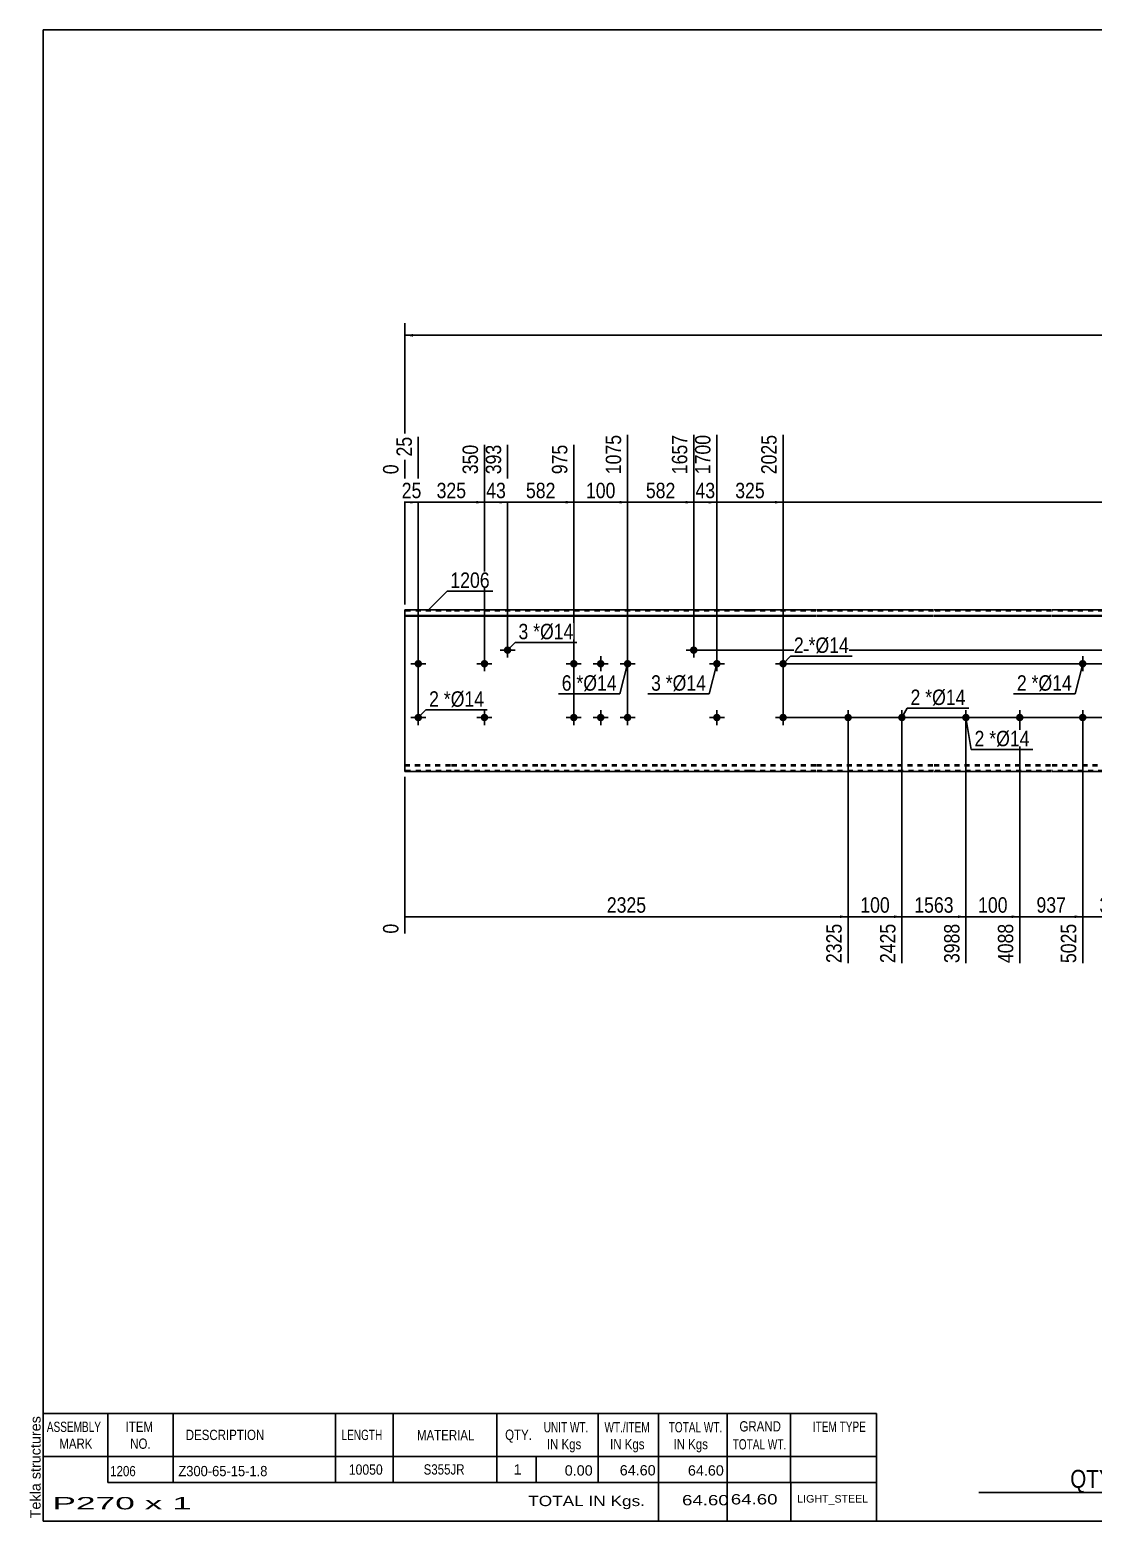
# Model space of a CAD drawing. Header units: millimetres. Extents: x -70 to 333, y -154 to 123.
# Drawn here: x -69.7 to 127.9, y -154.3 to 122.8 of the extents above; entities that cross this region are included whole.
import ezdxf

# ---------------------------------------------------------------- set-up
doc = ezdxf.new("R2010")
doc.units = ezdxf.units.MM
doc.linetypes.add('DXK_LINE_DOT1', pattern=[1.8814, 0.9407, -0.9407])
doc.styles.add('Arial', font='ARIAL.TTF', dxfattribs={"height": 0.2})
doc.styles.add('Arial Narrow', font='ARIALN.TTF', dxfattribs={"height": 0.2})

# ---------------------------------------------------------------- blocks, each defined once
blk = doc.blocks.new('Unknown-628700281-1200')
at = {"color": 5, "linetype": 'Continuous'}
for p, q in [((332.8, 122.75), (-67.2, 122.75)), ((-67.2, 122.75), (-67.2, -154.25)), ((332.8, -154.25), (332.8, 122.75)), ((-67.2, -154.25), (332.8, -154.25))]:
    blk.add_line(p, q, dxfattribs=at)
at = {"color": 174, "linetype": 'Continuous', "style": 'Arial'}
blk.add_text('Tekla structures', height=1.9102, rotation=90, dxfattribs=at).set_placement((-67.7, -153.75))
blk = doc.blocks.new('Part-628700281-1239 - 1220')
at = {"color": 2, "linetype": 'Continuous'}
for p, q in [((0, -15), (0, 15)), ((8.6, 15), (0, 15)), ((0, 13.94), (8.6, 13.94)), ((25.2, 15), (8.7, 15)), ((8.7, 13.94), (25.2, 13.94)), ((47.5, 15), (25.3, 15)), ((25.3, 13.94), (47.5, 13.94)), ((64.1, 15), (47.6, 15)), ((47.6, 13.94), (64.1, 13.94)), ((76.39, 15), (64.2, 15)), ((64.2, 13.94), (76.39, 13.94)), ((98.29, 15), (76.49, 15)), ((76.49, 13.94), (98.29, 13.94)), ((120.19, 15), (98.39, 15)), ((98.39, 13.94), (120.19, 13.94)), ((131.69, 15), (120.29, 15)), ((120.29, 13.94), (131.69, 13.94)), ((153.59, 15), (131.79, 15)), ((131.79, 13.94), (153.59, 13.94)), ((175.49, 15), (153.69, 15)), ((153.69, 13.94), (175.49, 13.94)), ((197.39, 15), (175.59, 15)), ((175.59, 13.94), (197.39, 13.94)), ((209.69, 15), (197.49, 15)), ((197.49, 13.94), (209.69, 13.94)), ((226.29, 15), (209.79, 15)), ((209.79, 13.94), (226.29, 13.94)), ((248.59, 15), (226.39, 15)), ((226.39, 13.94), (248.59, 13.94)), ((265.19, 15), (248.69, 15)), ((248.69, 13.94), (265.19, 13.94)), ((273.89, 15), (265.29, 15)), ((265.29, 13.94), (273.89, 13.94)), ((273.89, 15), (273.89, -15)), ((0, 13.81), (8.6, 13.81)), ((8.7, 13.81), (25.2, 13.81)), ((25.3, 13.81), (47.5, 13.81)), ((47.6, 13.81), (64.1, 13.81)), ((64.2, 13.81), (76.39, 13.81)), ((76.49, 13.81), (98.29, 13.81)), ((98.39, 13.81), (120.19, 13.81)), ((120.29, 13.81), (131.69, 13.81)), ((131.79, 13.81), (153.59, 13.81)), ((153.69, 13.81), (175.49, 13.81)), ((175.59, 13.81), (197.39, 13.81)), ((197.49, 13.81), (209.69, 13.81)), ((209.79, 13.81), (226.29, 13.81)), ((226.39, 13.81), (248.59, 13.81)), ((248.69, 13.81), (265.19, 13.81)), ((265.29, 13.81), (273.89, 13.81)), ((8.6, -15), (0, -15)), ((25.2, -15), (8.7, -15)), ((47.5, -15), (25.3, -15)), ((64.1, -15), (47.6, -15)), ((76.39, -15), (64.2, -15)), ((98.29, -15), (76.49, -15)), ((120.19, -15), (98.39, -15)), ((131.69, -15), (120.29, -15)), ((153.59, -15), (131.79, -15)), ((175.49, -15), (153.69, -15)), ((197.39, -15), (175.59, -15)), ((209.69, -15), (197.49, -15)), ((226.29, -15), (209.79, -15)), ((248.59, -15), (226.39, -15)), ((265.19, -15), (248.69, -15)), ((273.89, -15), (265.29, -15))]:
    blk.add_line(p, q, dxfattribs=at)
at = {"color": 7, "linetype": 'DXK_LINE_DOT1'}
for p, q in [((8.6, 14.82), (0, 14.82)), ((25.2, 14.82), (8.7, 14.82)), ((47.5, 14.82), (25.3, 14.82)), ((64.1, 14.82), (47.6, 14.82)), ((76.39, 14.82), (64.2, 14.82)), ((98.29, 14.82), (76.49, 14.82)), ((120.19, 14.82), (98.39, 14.82)), ((131.69, 14.82), (120.29, 14.82)), ((153.59, 14.82), (131.79, 14.82)), ((175.49, 14.82), (153.69, 14.82)), ((197.39, 14.82), (175.59, 14.82)), ((209.69, 14.82), (197.49, 14.82)), ((226.29, 14.82), (209.79, 14.82)), ((248.59, 14.82), (226.39, 14.82)), ((265.19, 14.82), (248.69, 14.82)), ((273.89, 14.82), (265.29, 14.82)), ((0, -13.81), (8.6, -13.81)), ((8.7, -13.81), (25.2, -13.81)), ((25.3, -13.81), (47.5, -13.81)), ((47.6, -13.81), (64.1, -13.81)), ((64.2, -13.81), (76.39, -13.81)), ((76.49, -13.81), (98.29, -13.81)), ((98.39, -13.81), (120.19, -13.81)), ((120.29, -13.81), (131.69, -13.81)), ((131.79, -13.81), (153.59, -13.81)), ((153.69, -13.81), (175.49, -13.81)), ((175.59, -13.81), (197.39, -13.81)), ((197.49, -13.81), (209.69, -13.81)), ((209.79, -13.81), (226.29, -13.81)), ((226.39, -13.81), (248.59, -13.81)), ((248.69, -13.81), (265.19, -13.81)), ((265.29, -13.81), (273.89, -13.81)), ((0, -13.94), (8.6, -13.94)), ((8.6, -14.82), (0, -14.82)), ((8.7, -13.94), (25.2, -13.94)), ((25.2, -14.82), (8.7, -14.82)), ((25.3, -13.94), (47.5, -13.94)), ((47.5, -14.82), (25.3, -14.82)), ((47.6, -13.94), (64.1, -13.94)), ((64.1, -14.82), (47.6, -14.82)), ((64.2, -13.94), (76.39, -13.94)), ((76.39, -14.82), (64.2, -14.82)), ((76.49, -13.94), (98.29, -13.94)), ((98.29, -14.82), (76.49, -14.82)), ((98.39, -13.94), (120.19, -13.94)), ((120.19, -14.82), (98.39, -14.82)), ((120.29, -13.94), (131.69, -13.94)), ((131.69, -14.82), (120.29, -14.82)), ((131.79, -13.94), (153.59, -13.94)), ((153.59, -14.82), (131.79, -14.82)), ((153.69, -13.94), (175.49, -13.94)), ((175.49, -14.82), (153.69, -14.82)), ((175.59, -13.94), (197.39, -13.94)), ((197.39, -14.82), (175.59, -14.82)), ((197.49, -13.94), (209.69, -13.94)), ((209.69, -14.82), (197.49, -14.82)), ((209.79, -13.94), (226.29, -13.94)), ((226.29, -14.82), (209.79, -14.82)), ((226.39, -13.94), (248.59, -13.94)), ((248.59, -14.82), (226.39, -14.82)), ((248.69, -13.94), (265.19, -13.94)), ((265.19, -14.82), (248.69, -14.82)), ((265.29, -13.94), (273.89, -13.94)), ((273.89, -14.82), (265.29, -14.82))]:
    blk.add_line(p, q, dxfattribs=at)
blk = doc.blocks.new('Bolt-628700281-1398 - 1220')
at = {"linetype": 'Continuous'}
for points in [[(30.7, 5, -1), (32.1, 5, -1)], [(35.7, 5, -1), (37.1, 5, -1)], [(40.7, 5, -1), (42.1, 5, -1)], [(30.7, -5, -1), (32.1, -5, -1)], [(35.7, -5, -1), (37.1, -5, -1)], [(40.7, -5, -1), (42.1, -5, -1)]]:
    blk.add_hatch(color=3, dxfattribs=at).paths.add_polyline_path(points)
at = {"color": 3, "linetype": 'Continuous'}
for p, q in [((31.4, 3.6), (31.4, 6.4)), ((36.4, 3.6), (36.4, 6.4)), ((41.4, 3.6), (41.4, 6.4)), ((30, 5), (32.8, 5)), ((35, 5), (37.8, 5)), ((40, 5), (42.8, 5)), ((30, -5), (32.8, -5)), ((31.4, -6.4), (31.4, -3.6)), ((35, -5), (37.8, -5)), ((36.4, -6.4), (36.4, -3.6)), ((40, -5), (42.8, -5)), ((41.4, -6.4), (41.4, -3.6))]:
    blk.add_line(p, q, dxfattribs=at)
blk = doc.blocks.new('Bolt-628700281-1310 - 1220')
at = {"linetype": 'Continuous'}
blk.add_hatch(color=3, dxfattribs=at).paths.add_polyline_path([(18.4, 7.53, -1), (19.8, 7.53, -1)])
at = {"color": 3, "linetype": 'Continuous'}
for p, q in [((19.1, 6.13), (19.1, 8.93)), ((17.7, 7.53), (20.5, 7.53))]:
    blk.add_line(p, q, dxfattribs=at)
blk = doc.blocks.new('Bolt-628700281-1315 - 1220')
at = {"linetype": 'Continuous'}
blk.add_hatch(color=3, dxfattribs=at).paths.add_polyline_path([(52.99, 7.53, -1), (54.39, 7.53, -1)])
at = {"color": 3, "linetype": 'Continuous'}
for p, q in [((53.69, 6.13), (53.69, 8.93)), ((52.29, 7.53), (55.09, 7.53))]:
    blk.add_line(p, q, dxfattribs=at)
blk = doc.blocks.new('Bolt-628700281-1320 - 1220')
at = {"linetype": 'Continuous'}
blk.add_hatch(color=3, dxfattribs=at).paths.add_polyline_path([(15.49, -5, -1), (14.09, -5, -1)])
at = {"color": 3, "linetype": 'Continuous'}
for p, q in [((16.19, -5), (13.39, -5)), ((14.79, -3.6), (14.79, -6.4))]:
    blk.add_line(p, q, dxfattribs=at)
blk = doc.blocks.new('Bolt-628700281-1325 - 1220')
at = {"linetype": 'Continuous'}
for points in [[(1.8, -5, -1), (3.2, -5, -1)], [(69.6, -5, -1), (71, -5, -1)]]:
    blk.add_hatch(color=3, dxfattribs=at).paths.add_polyline_path(points)
at = {"color": 3, "linetype": 'Continuous'}
for p, q in [((3.9, -5), (1.1, -5)), ((2.5, -6.4), (2.5, -3.6)), ((71.7, -5), (68.9, -5)), ((70.3, -6.4), (70.3, -3.6))]:
    blk.add_line(p, q, dxfattribs=at)
blk = doc.blocks.new('Bolt-628700281-1353 - 1220')
at = {"linetype": 'Continuous'}
for points in [[(126.69, 5, -1), (125.29, 5, -1)], [(126.69, -5, -1), (125.29, -5, -1)]]:
    blk.add_hatch(color=3, dxfattribs=at).paths.add_polyline_path(points)
at = {"color": 3, "linetype": 'Continuous'}
for p, q in [((125.99, 6.4), (125.99, 3.6)), ((127.39, 5), (124.59, 5)), ((127.39, -5), (124.59, -5)), ((125.99, -3.6), (125.99, -6.4))]:
    blk.add_line(p, q, dxfattribs=at)
blk = doc.blocks.new('Bolt-628700281-1358 - 1220')
at = {"linetype": 'Continuous'}
blk.add_hatch(color=3, dxfattribs=at).paths.add_polyline_path([(14.09, 5, -1), (15.49, 5, -1)])
at = {"color": 3, "linetype": 'Continuous'}
for p, q in [((14.79, 3.6), (14.79, 6.4)), ((13.39, 5), (16.19, 5))]:
    blk.add_line(p, q, dxfattribs=at)
blk = doc.blocks.new('Bolt-628700281-1368 - 1220')
at = {"linetype": 'Continuous'}
for points in [[(82.39, -4.3, -1), (82.39, -5.7, -1)], [(92.39, -4.3, -1), (92.39, -5.7, -1)]]:
    blk.add_hatch(color=3, dxfattribs=at).paths.add_polyline_path(points)
at = {"color": 3, "linetype": 'Continuous'}
for p, q in [((80.99, -5), (83.79, -5)), ((82.39, -6.4), (82.39, -3.6)), ((90.99, -5), (93.79, -5)), ((92.39, -6.4), (92.39, -3.6))]:
    blk.add_line(p, q, dxfattribs=at)
blk = doc.blocks.new('Bolt-628700281-1373 - 1220')
at = {"linetype": 'Continuous'}
for points in [[(104.29, -4.3, -1), (104.29, -5.7, -1)], [(114.29, -4.3, -1), (114.29, -5.7, -1)]]:
    blk.add_hatch(color=3, dxfattribs=at).paths.add_polyline_path(points)
at = {"color": 3, "linetype": 'Continuous'}
for p, q in [((102.89, -5), (105.69, -5)), ((104.29, -6.4), (104.29, -3.6)), ((112.89, -5), (115.69, -5)), ((114.29, -6.4), (114.29, -3.6))]:
    blk.add_line(p, q, dxfattribs=at)
blk = doc.blocks.new('Bolt-628700281-1388 - 1220')
at = {"linetype": 'Continuous'}
blk.add_hatch(color=3, dxfattribs=at).paths.add_polyline_path([(57.3, 5, -1), (58.7, 5, -1)])
at = {"color": 3, "linetype": 'Continuous'}
for p, q in [((58, 3.6), (58, 6.4)), ((56.6, 5), (59.4, 5))]:
    blk.add_line(p, q, dxfattribs=at)
blk = doc.blocks.new('Bolt-628700281-1393 - 1220')
at = {"linetype": 'Continuous'}
blk.add_hatch(color=3, dxfattribs=at).paths.add_polyline_path([(58.7, -5, -1), (57.3, -5, -1)])
at = {"color": 3, "linetype": 'Continuous'}
for p, q in [((59.4, -5), (56.6, -5)), ((58, -3.6), (58, -6.4))]:
    blk.add_line(p, q, dxfattribs=at)
blk = doc.blocks.new('Bolt-628700281-1403 - 1220')
at = {"linetype": 'Continuous'}
for points in [[(1.8, 5, -1), (3.2, 5, -1)], [(69.6, 5, -1), (71, 5, -1)]]:
    blk.add_hatch(color=3, dxfattribs=at).paths.add_polyline_path(points)
at = {"color": 3, "linetype": 'Continuous'}
for p, q in [((2.5, 3.6), (2.5, 6.4)), ((70.3, 3.6), (70.3, 6.4)), ((3.9, 5), (1.1, 5)), ((71.7, 5), (68.9, 5))]:
    blk.add_line(p, q, dxfattribs=at)
blk = doc.blocks.new('StraightDimension-628700281-1456 - 1220')
at = {"linetype": 'Continuous'}
for points in [[(1.5, 65.75), (0, 66), (1.5, 66.25)], [(272.39, 66.25), (273.89, 66), (272.39, 65.75)]]:
    blk.add_hatch(color=7, dxfattribs=at).paths.add_polyline_path(points)
at = {"color": 7, "linetype": 'Continuous'}
for p, q in [((0, 16), (0, 68.25)), ((273.89, 16), (273.89, 68.25)), ((0, 66), (273.89, 66))]:
    blk.add_line(p, q, dxfattribs=at)
at = {"color": 0}
blk.add_wipeout([(142.11, 66.15), (142.11, 70.35), (131.77, 70.35), (131.77, 66.15)], dxfattribs=at)
at = {"color": 3, "style": 'Arial Narrow'}
blk.add_text('10050', height=2.863, dxfattribs=at).set_placement((132.37, 66.75))
blk = doc.blocks.new('StraightDimension-628700281-3382 - 1220')
at = {"linetype": 'Continuous'}
for points in [[(284.75, 13.5), (285, 15), (285.25, 13.5)], [(285.25, 9.03), (285, 7.53), (284.75, 9.03)]]:
    blk.add_hatch(color=7, dxfattribs=at).paths.add_polyline_path(points)
at = {"color": 7, "linetype": 'Continuous'}
for p, q in [((274.89, 15), (287.4, 15)), ((285, 7.53), (285, 15)), ((54.69, 7.53), (287.4, 7.53))]:
    blk.add_line(p, q, dxfattribs=at)
at = {"color": 0}
blk.add_wipeout([(284.85, 13.7), (280.65, 13.7), (280.65, 8.84), (284.85, 8.84)], dxfattribs=at)
at = {"color": 3, "style": 'Arial Narrow'}
blk.add_text('75', height=2.863, rotation=90.0002, dxfattribs=at).set_placement((284.25, 9.44))
blk = doc.blocks.new('StraightDimension-628700281-2525 - 1220')
at = {"linetype": 'Continuous'}
blk.add_hatch(color=7, dxfattribs=at).paths.add_polyline_path([(202.09, 35.25), (203.59, 35), (202.09, 34.75)])
at = {"color": 7, "linetype": 'Continuous'}
for p, q in [((70.3, -4), (70.3, 47.51)), ((203.59, 6), (203.59, 43.61)), ((70.3, 35), (203.59, 35))]:
    blk.add_line(p, q, dxfattribs=at)
at = {"color": 0, "linetype": 'Continuous'}
blk.add_wipeout([(202.99, 44.21), (198.79, 44.21), (198.79, 35.7), (202.99, 35.7)], dxfattribs=at)
at = {"color": 0}
blk.add_wipeout([(141.2, 35.15), (141.2, 39.35), (132.69, 39.35), (132.69, 35.15)], dxfattribs=at)
at = {"color": 3, "linetype": 'Continuous', "style": 'Arial Narrow'}
blk.add_text('8025', height=2.863, rotation=90.0002, dxfattribs=at).set_placement((202.39, 36.3))
at = {"color": 3, "style": 'Arial Narrow'}
blk.add_text('6000', height=2.863, dxfattribs=at).set_placement((133.29, 35.75))
blk = doc.blocks.new('StraightDimension-628700281-2527 - 1220')
at = {"linetype": 'Continuous'}
blk.add_hatch(color=7, dxfattribs=at).paths.add_polyline_path([(56.5, 35.25), (58, 35), (56.5, 34.75)])
at = {"color": 7, "linetype": 'Continuous'}
for p, q in [((53.69, 8.53), (53.69, 47.51)), ((58, 6), (58, 47.51)), ((53.69, 35), (58, 35))]:
    blk.add_line(p, q, dxfattribs=at)
at = {"color": 0}
blk.add_wipeout([(58.28, 35.15), (58.28, 39.35), (53.42, 39.35), (53.42, 35.15)], dxfattribs=at)
at = {"color": 0, "linetype": 'Continuous'}
blk.add_wipeout([(57.4, 48.11), (53.2, 48.11), (53.2, 39.6), (57.4, 39.6)], dxfattribs=at)
at = {"color": 3, "linetype": 'Continuous', "style": 'Arial Narrow'}
blk.add_text('1700', height=2.863, rotation=90.0002, dxfattribs=at).set_placement((56.8, 40.2))
at = {"color": 3, "style": 'Arial Narrow'}
blk.add_text('43', height=2.863, dxfattribs=at).set_placement((54.02, 35.75))
blk = doc.blocks.new('StraightDimension-628700281-2529 - 1220')
at = {"linetype": 'Continuous'}
blk.add_hatch(color=7, dxfattribs=at).paths.add_polyline_path([(39.9, 35.25), (41.4, 35), (39.9, 34.75)])
at = {"color": 7, "linetype": 'Continuous'}
for p, q in [((41.4, -4), (41.4, 47.51)), ((31.4, -4), (31.4, 45.68)), ((31.4, 35), (41.4, 35))]:
    blk.add_line(p, q, dxfattribs=at)
at = {"color": 0}
blk.add_wipeout([(39.74, 35.15), (39.74, 39.35), (33.06, 39.35), (33.06, 35.15)], dxfattribs=at)
at = {"color": 0, "linetype": 'Continuous'}
blk.add_wipeout([(40.8, 48.11), (36.6, 48.11), (36.6, 39.6), (40.8, 39.6)], dxfattribs=at)
at = {"color": 3, "linetype": 'Continuous', "style": 'Arial Narrow'}
blk.add_text('1075', height=2.863, rotation=90.0002, dxfattribs=at).set_placement((40.2, 40.2))
at = {"color": 3, "style": 'Arial Narrow'}
blk.add_text('100', height=2.863, dxfattribs=at).set_placement((33.66, 35.75))
blk = doc.blocks.new('StraightDimension-628700281-2526 - 1220')
at = {"linetype": 'Continuous'}
blk.add_hatch(color=7, dxfattribs=at).paths.add_polyline_path([(68.8, 35.25), (70.3, 35), (68.8, 34.75)])
at = {"color": 7, "linetype": 'Continuous'}
for p, q in [((58, 6), (58, 47.51)), ((70.3, -4), (70.3, 47.51)), ((58, 35), (70.3, 35))]:
    blk.add_line(p, q, dxfattribs=at)
at = {"color": 0}
blk.add_wipeout([(67.49, 35.15), (67.49, 39.35), (60.81, 39.35), (60.81, 35.15)], dxfattribs=at)
at = {"color": 0, "linetype": 'Continuous'}
blk.add_wipeout([(69.7, 48.11), (65.5, 48.11), (65.5, 39.6), (69.7, 39.6)], dxfattribs=at)
at = {"color": 3, "linetype": 'Continuous', "style": 'Arial Narrow'}
blk.add_text('2025', height=2.863, rotation=90.0002, dxfattribs=at).set_placement((69.1, 40.2))
at = {"color": 3, "style": 'Arial Narrow'}
blk.add_text('325', height=2.863, dxfattribs=at).set_placement((61.41, 35.75))
blk = doc.blocks.new('StraightDimension-628700281-2528 - 1220')
at = {"linetype": 'Continuous'}
blk.add_hatch(color=7, dxfattribs=at).paths.add_polyline_path([(52.19, 35.25), (53.69, 35), (52.19, 34.75)])
at = {"color": 7, "linetype": 'Continuous'}
for p, q in [((41.4, -4), (41.4, 47.51)), ((53.69, 8.53), (53.69, 47.51)), ((41.4, 35), (53.69, 35))]:
    blk.add_line(p, q, dxfattribs=at)
at = {"color": 0}
blk.add_wipeout([(50.89, 35.15), (50.89, 39.35), (44.2, 39.35), (44.2, 35.15)], dxfattribs=at)
at = {"color": 0, "linetype": 'Continuous'}
blk.add_wipeout([(53.09, 48.11), (48.89, 48.11), (48.89, 39.6), (53.09, 39.6)], dxfattribs=at)
at = {"color": 3, "linetype": 'Continuous', "style": 'Arial Narrow'}
blk.add_text('1657', height=2.863, rotation=90.0002, dxfattribs=at).set_placement((52.49, 40.2))
at = {"color": 3, "style": 'Arial Narrow'}
blk.add_text('582', height=2.863, dxfattribs=at).set_placement((44.8, 35.75))
blk = doc.blocks.new('StraightDimension-628700281-2530 - 1220')
at = {"linetype": 'Continuous'}
blk.add_hatch(color=7, dxfattribs=at).paths.add_polyline_path([(29.9, 35.25), (31.4, 35), (29.9, 34.75)])
at = {"color": 7, "linetype": 'Continuous'}
for p, q in [((19.1, 8.53), (19.1, 45.68)), ((31.4, -4), (31.4, 45.68)), ((19.1, 35), (31.4, 35))]:
    blk.add_line(p, q, dxfattribs=at)
at = {"color": 0}
blk.add_wipeout([(28.59, 35.15), (28.59, 39.35), (21.91, 39.35), (21.91, 35.15)], dxfattribs=at)
at = {"color": 0, "linetype": 'Continuous'}
blk.add_wipeout([(30.8, 46.28), (26.6, 46.28), (26.6, 39.6), (30.8, 39.6)], dxfattribs=at)
at = {"color": 3, "linetype": 'Continuous', "style": 'Arial Narrow'}
blk.add_text('975', height=2.863, rotation=90.0002, dxfattribs=at).set_placement((30.2, 40.2))
at = {"color": 3, "style": 'Arial Narrow'}
blk.add_text('582', height=2.863, dxfattribs=at).set_placement((22.51, 35.75))
blk = doc.blocks.new('StraightDimension-628700281-2531 - 1220')
at = {"linetype": 'Continuous'}
blk.add_hatch(color=7, dxfattribs=at).paths.add_polyline_path([(17.6, 35.25), (19.1, 35), (17.6, 34.75)])
at = {"color": 7, "linetype": 'Continuous'}
for p, q in [((14.79, 6), (14.79, 45.68)), ((19.1, 8.53), (19.1, 45.68)), ((14.79, 35), (19.1, 35))]:
    blk.add_line(p, q, dxfattribs=at)
at = {"color": 0}
blk.add_wipeout([(19.38, 35.15), (19.38, 39.35), (14.52, 39.35), (14.52, 35.15)], dxfattribs=at)
at = {"color": 0, "linetype": 'Continuous'}
blk.add_wipeout([(18.5, 46.28), (14.3, 46.28), (14.3, 39.6), (18.5, 39.6)], dxfattribs=at)
at = {"color": 3, "linetype": 'Continuous', "style": 'Arial Narrow'}
blk.add_text('393', height=2.863, rotation=90.0002, dxfattribs=at).set_placement((17.9, 40.2))
at = {"color": 3, "style": 'Arial Narrow'}
blk.add_text('43', height=2.863, dxfattribs=at).set_placement((15.12, 35.75))
blk = doc.blocks.new('StraightDimension-628700281-2532 - 1220')
at = {"linetype": 'Continuous'}
blk.add_hatch(color=7, dxfattribs=at).paths.add_polyline_path([(13.29, 35.25), (14.79, 35), (13.29, 34.75)])
at = {"color": 7, "linetype": 'Continuous'}
for p, q in [((2.5, -4), (2.5, 47.16)), ((14.79, 6), (14.79, 45.68)), ((2.5, 35), (14.79, 35))]:
    blk.add_line(p, q, dxfattribs=at)
at = {"color": 0}
blk.add_wipeout([(11.99, 35.15), (11.99, 39.35), (5.3, 39.35), (5.3, 35.15)], dxfattribs=at)
at = {"color": 0, "linetype": 'Continuous'}
blk.add_wipeout([(14.19, 46.28), (9.99, 46.28), (9.99, 39.6), (14.19, 39.6)], dxfattribs=at)
at = {"color": 3, "linetype": 'Continuous', "style": 'Arial Narrow'}
blk.add_text('350', height=2.863, rotation=90.0002, dxfattribs=at).set_placement((13.59, 40.2))
at = {"color": 3, "style": 'Arial Narrow'}
blk.add_text('325', height=2.863, dxfattribs=at).set_placement((5.9, 35.75))
blk = doc.blocks.new('StraightDimension-628700281-2533 - 1220')
at = {"linetype": 'Continuous'}
blk.add_hatch(color=7, dxfattribs=at).paths.add_polyline_path([(1, 35.25), (2.5, 35), (1, 34.75)])
at = {"color": 7, "linetype": 'Continuous'}
for p, q in [((2.5, -4), (2.5, 47.16)), ((0, 16), (0, 42.03)), ((0, 35), (2.5, 35))]:
    blk.add_line(p, q, dxfattribs=at)
at = {"color": 0, "linetype": 'Continuous'}
blk.add_wipeout([(1.9, 47.76), (-2.3, 47.76), (-2.3, 42.9), (1.9, 42.9)], dxfattribs=at)
at = {"color": 0}
blk.add_wipeout([(3.68, 35.15), (3.68, 39.35), (-1.18, 39.35), (-1.18, 35.15)], dxfattribs=at)
at = {"color": 0, "linetype": 'Continuous'}
blk.add_wipeout([(-0.6, 42.63), (-4.8, 42.63), (-4.8, 39.6), (-0.6, 39.6)], dxfattribs=at)
at = {"color": 3, "linetype": 'Continuous', "style": 'Arial Narrow'}
for s, height, p in [('25', 2.863, (1.3, 43.5)), ('0', 2.86, (-1.2, 40.2))]:
    blk.add_text(s, height=height, rotation=90.0002, dxfattribs=at).set_placement(p)
at = {"color": 3, "style": 'Arial Narrow'}
blk.add_text('25', height=2.863, dxfattribs=at).set_placement((-0.58, 35.75))
blk = doc.blocks.new('StraightDimension-628700281-3383 - 1220')
at = {"linetype": 'Continuous'}
for points in [[(284.75, 6.03), (285, 7.53), (285.25, 6.03)], [(285.25, 6.5), (285, 5), (284.75, 6.5)]]:
    blk.add_hatch(color=7, dxfattribs=at).paths.add_polyline_path(points)
at = {"color": 7, "linetype": 'Continuous'}
for p, q in [((54.69, 7.53), (287.4, 7.53)), ((285, 5), (285, 7.53)), ((71.3, 5), (287.4, 5))]:
    blk.add_line(p, q, dxfattribs=at)
at = {"color": 0}
blk.add_wipeout([(284.85, 8.7), (280.65, 8.7), (280.65, 3.84), (284.85, 3.84)], dxfattribs=at)
at = {"color": 3, "style": 'Arial Narrow'}
blk.add_text('25', height=2.863, rotation=90.0002, dxfattribs=at).set_placement((284.25, 4.44))
blk = doc.blocks.new('StraightDimension-628700281-3384 - 1220')
at = {"linetype": 'Continuous'}
for points in [[(284.75, 3.5), (285, 5), (285.25, 3.5)], [(285.25, -3.5), (285, -5), (284.75, -3.5)]]:
    blk.add_hatch(color=7, dxfattribs=at).paths.add_polyline_path(points)
at = {"color": 7, "linetype": 'Continuous'}
for p, q in [((71.3, 5), (287.4, 5)), ((285, -5), (285, 5)), ((71.3, -5), (287.4, -5))]:
    blk.add_line(p, q, dxfattribs=at)
at = {"color": 0}
blk.add_wipeout([(284.85, 3.34), (280.65, 3.34), (280.65, -3.34), (284.85, -3.34)], dxfattribs=at)
at = {"color": 3, "style": 'Arial Narrow'}
blk.add_text('100', height=2.863, rotation=90.0002, dxfattribs=at).set_placement((284.25, -2.74))
blk = doc.blocks.new('StraightDimension-628700281-3385 - 1220')
at = {"linetype": 'Continuous'}
for points in [[(284.75, -6.5), (285, -5), (285.25, -6.5)], [(285.25, -13.5), (285, -15), (284.75, -13.5)]]:
    blk.add_hatch(color=7, dxfattribs=at).paths.add_polyline_path(points)
at = {"color": 7, "linetype": 'Continuous'}
for p, q in [((71.3, -5), (287.4, -5)), ((285, -15), (285, -5)), ((274.89, -15), (287.4, -15))]:
    blk.add_line(p, q, dxfattribs=at)
at = {"color": 0}
blk.add_wipeout([(284.85, -6.66), (280.65, -6.66), (280.65, -13.34), (284.85, -13.34)], dxfattribs=at)
at = {"color": 3, "style": 'Arial Narrow'}
blk.add_text('100', height=2.863, rotation=90.0002, dxfattribs=at).set_placement((284.25, -12.74))
blk = doc.blocks.new('StraightDimension-628700281-3453 - 1220')
at = {"linetype": 'Continuous'}
blk.add_hatch(color=7, dxfattribs=at).paths.add_polyline_path([(136.19, -41.75), (137.69, -42), (136.19, -42.25)])
at = {"color": 7, "linetype": 'Continuous'}
for p, q in [((125.99, -6), (125.99, -50.61)), ((137.69, -6), (137.69, -50.61)), ((125.99, -42), (137.69, -42))]:
    blk.add_line(p, q, dxfattribs=at)
at = {"color": 0}
blk.add_wipeout([(135.19, -41.85), (135.19, -37.65), (128.5, -37.65), (128.5, -41.85)], dxfattribs=at)
at = {"color": 3, "style": 'Arial Narrow'}
blk.add_text('300', height=2.863, dxfattribs=at).set_placement((129.1, -41.25))
at = {"color": 0, "linetype": 'Continuous'}
blk.add_wipeout([(137.09, -42.7), (132.89, -42.7), (132.89, -51.21), (137.09, -51.21)], dxfattribs=at)
at = {"color": 3, "linetype": 'Continuous', "style": 'Arial Narrow'}
blk.add_text('5325', height=2.863, rotation=90.0002, dxfattribs=at).set_placement((136.49, -50.61))
blk = doc.blocks.new('StraightDimension-628700281-3454 - 1220')
at = {"linetype": 'Continuous'}
blk.add_hatch(color=7, dxfattribs=at).paths.add_polyline_path([(124.49, -41.75), (125.99, -42), (124.49, -42.25)])
at = {"color": 7, "linetype": 'Continuous'}
for p, q in [((114.29, -6), (114.29, -50.61)), ((125.99, -6), (125.99, -50.61)), ((114.29, -42), (125.99, -42))]:
    blk.add_line(p, q, dxfattribs=at)
at = {"color": 0}
blk.add_wipeout([(123.49, -41.85), (123.49, -37.65), (116.8, -37.65), (116.8, -41.85)], dxfattribs=at)
at = {"color": 3, "style": 'Arial Narrow'}
blk.add_text('937', height=2.863, dxfattribs=at).set_placement((117.4, -41.25))
at = {"color": 0, "linetype": 'Continuous'}
blk.add_wipeout([(125.39, -42.7), (121.19, -42.7), (121.19, -51.21), (125.39, -51.21)], dxfattribs=at)
at = {"color": 3, "linetype": 'Continuous', "style": 'Arial Narrow'}
blk.add_text('5025', height=2.863, rotation=90.0002, dxfattribs=at).set_placement((124.79, -50.61))
blk = doc.blocks.new('StraightDimension-628700281-3455 - 1220')
at = {"linetype": 'Continuous'}
blk.add_hatch(color=7, dxfattribs=at).paths.add_polyline_path([(112.79, -41.75), (114.29, -42), (112.79, -42.25)])
at = {"color": 7, "linetype": 'Continuous'}
for p, q in [((104.29, -6), (104.29, -50.61)), ((114.29, -6), (114.29, -50.61)), ((104.29, -42), (114.29, -42))]:
    blk.add_line(p, q, dxfattribs=at)
at = {"color": 0}
blk.add_wipeout([(112.64, -41.85), (112.64, -37.65), (105.95, -37.65), (105.95, -41.85)], dxfattribs=at)
at = {"color": 3, "style": 'Arial Narrow'}
blk.add_text('100', height=2.863, dxfattribs=at).set_placement((106.55, -41.25))
at = {"color": 0, "linetype": 'Continuous'}
blk.add_wipeout([(113.69, -42.7), (109.49, -42.7), (109.49, -51.21), (113.69, -51.21)], dxfattribs=at)
at = {"color": 3, "linetype": 'Continuous', "style": 'Arial Narrow'}
blk.add_text('4088', height=2.863, rotation=90.0002, dxfattribs=at).set_placement((113.09, -50.61))
blk = doc.blocks.new('StraightDimension-628700281-3456 - 1220')
at = {"linetype": 'Continuous'}
blk.add_hatch(color=7, dxfattribs=at).paths.add_polyline_path([(102.79, -41.75), (104.29, -42), (102.79, -42.25)])
at = {"color": 7, "linetype": 'Continuous'}
for p, q in [((92.39, -6), (92.39, -50.61)), ((104.29, -6), (104.29, -50.61)), ((92.39, -42), (104.29, -42))]:
    blk.add_line(p, q, dxfattribs=at)
at = {"color": 0}
blk.add_wipeout([(102.6, -41.85), (102.6, -37.65), (94.09, -37.65), (94.09, -41.85)], dxfattribs=at)
at = {"color": 3, "style": 'Arial Narrow'}
blk.add_text('1563', height=2.863, dxfattribs=at).set_placement((94.69, -41.25))
at = {"color": 0, "linetype": 'Continuous'}
blk.add_wipeout([(103.69, -42.7), (99.49, -42.7), (99.49, -51.21), (103.69, -51.21)], dxfattribs=at)
at = {"color": 3, "linetype": 'Continuous', "style": 'Arial Narrow'}
blk.add_text('3988', height=2.863, rotation=90.0002, dxfattribs=at).set_placement((103.09, -50.61))
blk = doc.blocks.new('StraightDimension-628700281-3457 - 1220')
at = {"linetype": 'Continuous'}
blk.add_hatch(color=7, dxfattribs=at).paths.add_polyline_path([(90.89, -41.75), (92.39, -42), (90.89, -42.25)])
at = {"color": 7, "linetype": 'Continuous'}
for p, q in [((82.39, -6), (82.39, -50.61)), ((92.39, -6), (92.39, -50.61)), ((82.39, -42), (92.39, -42))]:
    blk.add_line(p, q, dxfattribs=at)
at = {"color": 0}
blk.add_wipeout([(90.74, -41.85), (90.74, -37.65), (84.05, -37.65), (84.05, -41.85)], dxfattribs=at)
at = {"color": 3, "style": 'Arial Narrow'}
blk.add_text('100', height=2.863, dxfattribs=at).set_placement((84.65, -41.25))
at = {"color": 0, "linetype": 'Continuous'}
blk.add_wipeout([(91.79, -42.7), (87.59, -42.7), (87.59, -51.21), (91.79, -51.21)], dxfattribs=at)
at = {"color": 3, "linetype": 'Continuous', "style": 'Arial Narrow'}
blk.add_text('2425', height=2.863, rotation=90.0002, dxfattribs=at).set_placement((91.19, -50.61))
blk = doc.blocks.new('StraightDimension-628700281-3458 - 1220')
at = {"linetype": 'Continuous'}
blk.add_hatch(color=7, dxfattribs=at).paths.add_polyline_path([(80.89, -41.75), (82.39, -42), (80.89, -42.25)])
at = {"color": 7, "linetype": 'Continuous'}
for p, q in [((82.39, -6), (82.39, -50.61)), ((0, -16), (0, -45.13)), ((0, -42), (82.39, -42))]:
    blk.add_line(p, q, dxfattribs=at)
at = {"color": 0}
blk.add_wipeout([(45.45, -41.85), (45.45, -37.65), (36.94, -37.65), (36.94, -41.85)], dxfattribs=at)
at = {"color": 0, "linetype": 'Continuous'}
for points in [[(-0.6, -42.7), (-4.8, -42.7), (-4.8, -45.73), (-0.6, -45.73)], [(81.79, -42.7), (77.59, -42.7), (77.59, -51.21), (81.79, -51.21)]]:
    blk.add_wipeout(points, dxfattribs=at)
at = {"color": 3, "style": 'Arial Narrow'}
blk.add_text('2325', height=2.863, dxfattribs=at).set_placement((37.54, -41.25))
at = {"color": 3, "linetype": 'Continuous', "style": 'Arial Narrow'}
for s, height, p in [('0', 2.86, (-1.2, -45.13)), ('2325', 2.863, (81.19, -50.61))]:
    blk.add_text(s, height=height, rotation=90.0002, dxfattribs=at).set_placement(p)
blk = doc.blocks.new('CBS_BOM-628700281-3572')
at = {"color": 7, "linetype": 'Continuous'}
for p, q in [((-67.23, -142.28), (-67.23, -134.28)), ((-67.23, -134.28), (87.69, -134.28)), ((-55.23, -142.28), (-55.23, -134.28)), ((-43.04, -142.28), (-43.04, -134.28)), ((-12.88, -142.28), (-12.88, -134.28)), ((-2.2, -142.28), (-2.2, -134.28)), ((17.12, -142.28), (17.12, -134.28)), ((35.92, -142.28), (35.92, -134.28)), ((47.13, -142.28), (47.13, -134.28)), ((59.92, -142.28), (59.92, -134.28)), ((71.67, -142.28), (71.67, -134.28)), ((87.69, -134.29), (87.69, -142.27)), ((-67.23, -142.28), (87.69, -142.28)), ((-67.23, -147.08), (-67.23, -142.28)), ((-55.23, -147.08), (-55.23, -142.28)), ((-43.04, -147.08), (-43.04, -142.28)), ((-12.88, -147.08), (-12.88, -142.28)), ((-2.2, -147.08), (-2.2, -142.28)), ((17.12, -147.08), (17.12, -142.28)), ((24.38, -147.08), (24.38, -142.28)), ((35.92, -147.08), (35.92, -142.28)), ((47.13, -147.08), (47.13, -142.28)), ((59.92, -147.08), (59.92, -142.28)), ((71.69, -147.08), (71.69, -142.28)), ((87.69, -142.28), (87.69, -147.08)), ((-67.23, -154.28), (-67.23, -147.1)), ((-55.23, -147.08), (87.69, -147.08)), ((47.13, -154.28), (47.13, -147.1)), ((59.92, -154.28), (59.92, -147.1)), ((71.73, -154.28), (71.73, -147.1)), ((87.69, -147.08), (87.69, -154.28)), ((-67.23, -154.28), (87.69, -154.28))]:
    blk.add_line(p, q, dxfattribs=at)
at = {"color": 3, "linetype": 'Continuous', "style": 'Arial'}
for s, height, width, p in [('GRAND', 1.91, 0.8, (62.19, -137.62)), ('ASSEMBLY', 1.91, 0.7, (-66.55, -137.71)), ('ITEM', 1.91, 0.8, (-51.9, -137.71)), ('DESCRIPTION', 1.9102, 0.8, (-40.72, -139.21)), ('LENGTH', 1.91, 0.7, (-11.77, -139.21)), ('MATERIAL', 1.91, 0.8, (2.25, -139.26)), ('QTY.', 1.91, 0.8, (18.64, -139.18)), ('UNIT WT.', 1.91, 0.7, (25.81, -137.78)), ('WT./ITEM', 1.91, 0.7, (37.1, -137.78)), ('TOTAL WT.', 1.91, 0.7, (49.04, -137.78)), ('ITEM TYPE', 1.91, 0.7, (75.83, -137.7)), ('MARK', 1.91, 0.8, (-64.23, -140.84)), ('NO.', 1.91, 0.8, (-51.05, -140.84)), ('IN Kgs', 1.91, 0.8, (26.39, -140.92)), ('IN Kgs', 1.91, 0.8, (38.14, -140.92)), ('IN Kgs', 1.91, 0.8, (49.93, -140.92)), ('TOTAL WT.', 1.91, 0.7, (60.93, -140.96))]:
    blk.add_text(s, height=height, dxfattribs=dict(at, width=width)).set_placement(p)
at = {"color": 7, "linetype": 'Continuous', "style": 'Arial'}
for s, height, width, p in [('1206', 1.91, 0.8, (-54.77, -145.93)), ('Z300-65-15-1.8', 1.9102, 0.9, (-42.1, -145.93)), ('10050', 1.91, 0.85, (-10.42, -145.65)), ('S355JR', 1.91, 0.8, (3.49, -145.62))]:
    blk.add_text(s, height=height, dxfattribs=dict(at, width=width)).set_placement(p)
for s, p in [('1', (20.21, -145.62)), ('0.00', (29.72, -145.81)), ('64.60', (39.94, -145.78)), ('64.60', (52.61, -145.81))]:
    blk.add_text(s, height=1.91, dxfattribs=at).set_placement(p)
at = {"color": 6, "linetype": 'Continuous', "style": 'Arial'}
for s, height, width, p in [('TOTAL IN Kgs.', 1.9102, 1.2, (22.93, -151.48)), ('64.60', 1.91, 1.3, (51.52, -151.33)), ('64.60', 1.91, 1.3, (60.59, -151.17)), ('P270 x 1', 2.292, 2.05, (-65.51, -152.09))]:
    blk.add_text(s, height=height, dxfattribs=dict(at, width=width)).set_placement(p)
blk.add_text('LIGHT_STEEL', height=1.4135, dxfattribs=at).set_placement((72.94, -150.83))
blk = doc.blocks.new('CBS_CALLOFF-628700281-3573')
at = {"color": 7, "linetype": 'Continuous'}
blk.add_line((106.68, -148.98), (222.91, -149), dxfattribs=at)
at = {"color": 3, "linetype": 'Continuous', "style": 'Arial Narrow'}
blk.add_text('QTY= 1 Nos.      COLD FORMED     MKD : P270', height=3.3405, dxfattribs=at).set_placement((123.68, -148.09))
blk = doc.blocks.new('Mark-628700281-1369 - 1220')
at = {"color": 0}
blk.add_wipeout([(107.72, -10.33), (107.72, -7.33), (105.89, -7.33), (105.89, -10.33)], dxfattribs=at)
blk.add_wipeout([(107.72, -10.33), (107.72, -7.33), (105.89, -7.33), (105.89, -10.33)], dxfattribs=at)
at = {"color": 7, "linetype": 'Continuous'}
blk.add_line((104.29, -5), (105.29, -10.93), dxfattribs=at)
at = {"color": 0}
blk.add_wipeout([(109.9, -10.33), (109.9, -7.33), (108.62, -7.33), (108.62, -10.33)], dxfattribs=at)
blk.add_wipeout([(109.9, -10.33), (109.9, -7.33), (108.62, -7.33), (108.62, -10.33)], dxfattribs=at)
at = {"color": 3, "style": 'Arial Narrow'}
blk.add_text('2', height=2.86, dxfattribs=at).set_placement((105.89, -10.33))
at = {"color": 0}
blk.add_wipeout([(116.11, -10.33), (116.11, -7.33), (109.9, -7.33), (109.9, -10.33)], dxfattribs=at)
blk.add_wipeout([(116.11, -10.33), (116.11, -7.33), (109.9, -7.33), (109.9, -10.33)], dxfattribs=at)
at = {"color": 7, "linetype": 'Continuous'}
blk.add_line((105.29, -10.93), (116.71, -10.93), dxfattribs=at)
at = {"color": 3, "style": 'Arial Narrow'}
for s, height, p in [('*', 2.86, (108.62, -10.33)), ('Ø14', 2.863, (109.9, -10.33))]:
    blk.add_text(s, height=height, dxfattribs=at).set_placement(p)
blk = doc.blocks.new('Mark-628700281-1234 - 1220')
at = {"color": 0}
blk.add_wipeout([(15.77, 19.09), (15.77, 22.09), (8.46, 22.09), (8.46, 19.09)], dxfattribs=at)
blk.add_wipeout([(15.77, 19.09), (15.77, 22.09), (8.46, 22.09), (8.46, 19.09)], dxfattribs=at)
at = {"color": 7, "linetype": 'Continuous'}
for p, q in [((4.32, 14.95), (7.86, 18.49)), ((7.86, 18.49), (16.37, 18.49))]:
    blk.add_line(p, q, dxfattribs=at)
at = {"color": 3, "style": 'Arial Narrow'}
blk.add_text('1206', height=2.863, dxfattribs=at).set_placement((8.46, 19.09))
blk = doc.blocks.new('Mark-628700281-1321 - 1220')
at = {"color": 0}
blk.add_wipeout([(6.34, -2.99), (6.34, 0.01), (4.51, 0.01), (4.51, -2.99)], dxfattribs=at)
blk.add_wipeout([(6.34, -2.99), (6.34, 0.01), (4.51, 0.01), (4.51, -2.99)], dxfattribs=at)
at = {"color": 7, "linetype": 'Continuous'}
blk.add_line((2.5, -5), (3.91, -3.59), dxfattribs=at)
at = {"color": 0}
blk.add_wipeout([(8.52, -2.99), (8.52, 0.01), (7.24, 0.01), (7.24, -2.99)], dxfattribs=at)
blk.add_wipeout([(8.52, -2.99), (8.52, 0.01), (7.24, 0.01), (7.24, -2.99)], dxfattribs=at)
at = {"color": 3, "style": 'Arial Narrow'}
blk.add_text('2', height=2.86, dxfattribs=at).set_placement((4.51, -2.99))
at = {"color": 0}
blk.add_wipeout([(14.73, -2.99), (14.73, 0.01), (8.52, 0.01), (8.52, -2.99)], dxfattribs=at)
blk.add_wipeout([(14.73, -2.99), (14.73, 0.01), (8.52, 0.01), (8.52, -2.99)], dxfattribs=at)
at = {"color": 7, "linetype": 'Continuous'}
blk.add_line((3.91, -3.59), (15.33, -3.59), dxfattribs=at)
at = {"color": 3, "style": 'Arial Narrow'}
for s, height, p in [('*', 2.86, (7.24, -2.99)), ('Ø14', 2.863, (8.52, -2.99))]:
    blk.add_text(s, height=height, dxfattribs=at).set_placement(p)
blk = doc.blocks.new('Mark-628700281-1349 - 1220')
at = {"color": 0}
blk.add_wipeout([(115.59, -0.01), (115.59, 2.99), (113.76, 2.99), (113.76, -0.01)], dxfattribs=at)
blk.add_wipeout([(115.59, -0.01), (115.59, 2.99), (113.76, 2.99), (113.76, -0.01)], dxfattribs=at)
blk.add_wipeout([(117.77, -0.01), (117.77, 2.99), (116.49, 2.99), (116.49, -0.01)], dxfattribs=at)
blk.add_wipeout([(117.77, -0.01), (117.77, 2.99), (116.49, 2.99), (116.49, -0.01)], dxfattribs=at)
at = {"color": 3, "style": 'Arial Narrow'}
blk.add_text('2', height=2.86, dxfattribs=at).set_placement((113.76, -0.01))
at = {"color": 0}
blk.add_wipeout([(123.98, -0.01), (123.98, 2.99), (117.77, 2.99), (117.77, -0.01)], dxfattribs=at)
blk.add_wipeout([(123.98, -0.01), (123.98, 2.99), (117.77, 2.99), (117.77, -0.01)], dxfattribs=at)
at = {"color": 7, "linetype": 'Continuous'}
for p in [(125.99, 5), (113.16, -0.61)]:
    blk.add_line(p, (124.58, -0.61), dxfattribs=at)
at = {"color": 3, "style": 'Arial Narrow'}
for s, height, p in [('*', 2.86, (116.49, -0.01)), ('Ø14', 2.863, (117.77, -0.01))]:
    blk.add_text(s, height=height, dxfattribs=at).set_placement(p)
blk = doc.blocks.new('MarkSet-628700281-1988 - 1220')
at = {"color": 0}
blk.add_wipeout([(22.95, 9.55), (22.95, 12.55), (21.12, 12.55), (21.12, 9.55)], dxfattribs=at)
blk.add_wipeout([(22.95, 9.55), (22.95, 12.55), (21.12, 12.55), (21.12, 9.55)], dxfattribs=at)
at = {"color": 7, "linetype": 'Continuous'}
blk.add_line((19.1, 7.53), (20.52, 8.95), dxfattribs=at)
at = {"color": 0}
blk.add_wipeout([(25.12, 9.55), (25.12, 12.55), (23.85, 12.55), (23.85, 9.55)], dxfattribs=at)
blk.add_wipeout([(25.12, 9.55), (25.12, 12.55), (23.85, 12.55), (23.85, 9.55)], dxfattribs=at)
at = {"color": 3, "style": 'Arial Narrow'}
blk.add_text('3', height=2.86, dxfattribs=at).set_placement((21.12, 9.55))
at = {"color": 0}
blk.add_wipeout([(31.34, 9.55), (31.34, 12.55), (25.12, 12.55), (25.12, 9.55)], dxfattribs=at)
blk.add_wipeout([(31.34, 9.55), (31.34, 12.55), (25.12, 12.55), (25.12, 9.55)], dxfattribs=at)
at = {"color": 7, "linetype": 'Continuous'}
blk.add_line((20.52, 8.95), (31.94, 8.95), dxfattribs=at)
at = {"color": 3, "style": 'Arial Narrow'}
for s, height, p in [('*', 2.86, (23.85, 9.55)), ('Ø14', 2.863, (25.12, 9.55))]:
    blk.add_text(s, height=height, dxfattribs=at).set_placement(p)
blk = doc.blocks.new('Mark-628700281-1364 - 1220')
at = {"color": 0}
blk.add_wipeout([(95.82, -2.67), (95.82, 0.33), (93.99, 0.33), (93.99, -2.67)], dxfattribs=at)
blk.add_wipeout([(95.82, -2.67), (95.82, 0.33), (93.99, 0.33), (93.99, -2.67)], dxfattribs=at)
at = {"color": 7, "linetype": 'Continuous'}
blk.add_line((92.39, -5), (93.39, -3.27), dxfattribs=at)
at = {"color": 0}
blk.add_wipeout([(98, -2.67), (98, 0.33), (96.72, 0.33), (96.72, -2.67)], dxfattribs=at)
blk.add_wipeout([(98, -2.67), (98, 0.33), (96.72, 0.33), (96.72, -2.67)], dxfattribs=at)
at = {"color": 3, "style": 'Arial Narrow'}
blk.add_text('2', height=2.86, dxfattribs=at).set_placement((93.99, -2.67))
at = {"color": 0}
blk.add_wipeout([(104.21, -2.67), (104.21, 0.33), (98, 0.33), (98, -2.67)], dxfattribs=at)
blk.add_wipeout([(104.21, -2.67), (104.21, 0.33), (98, 0.33), (98, -2.67)], dxfattribs=at)
at = {"color": 7, "linetype": 'Continuous'}
blk.add_line((93.39, -3.27), (104.81, -3.27), dxfattribs=at)
at = {"color": 3, "style": 'Arial Narrow'}
for s, height, p in [('*', 2.86, (96.72, -2.67)), ('Ø14', 2.863, (98, -2.67))]:
    blk.add_text(s, height=height, dxfattribs=at).set_placement(p)
blk = doc.blocks.new('Mark-628700281-1394 - 1220')
at = {"color": 0}
blk.add_wipeout([(30.99, -0.01), (30.99, 2.99), (29.16, 2.99), (29.16, -0.01)], dxfattribs=at)
blk.add_wipeout([(30.99, -0.01), (30.99, 2.99), (29.16, 2.99), (29.16, -0.01)], dxfattribs=at)
blk.add_wipeout([(33.17, -0.01), (33.17, 2.99), (31.89, 2.99), (31.89, -0.01)], dxfattribs=at)
blk.add_wipeout([(33.17, -0.01), (33.17, 2.99), (31.89, 2.99), (31.89, -0.01)], dxfattribs=at)
at = {"color": 3, "style": 'Arial Narrow'}
blk.add_text('6', height=2.86, dxfattribs=at).set_placement((29.16, -0.01))
at = {"color": 0}
blk.add_wipeout([(39.38, -0.01), (39.38, 2.99), (33.17, 2.99), (33.17, -0.01)], dxfattribs=at)
blk.add_wipeout([(39.38, -0.01), (39.38, 2.99), (33.17, 2.99), (33.17, -0.01)], dxfattribs=at)
at = {"color": 7, "linetype": 'Continuous'}
for p in [(41.4, 5), (28.56, -0.61)]:
    blk.add_line(p, (39.98, -0.61), dxfattribs=at)
at = {"color": 3, "style": 'Arial Narrow'}
for s, height, p in [('*', 2.86, (31.89, -0.01)), ('Ø14', 2.863, (33.17, -0.01))]:
    blk.add_text(s, height=height, dxfattribs=at).set_placement(p)
blk = doc.blocks.new('Mark-628700281-1399 - 1220')
at = {"color": 0}
blk.add_wipeout([(74.14, 7.01), (74.14, 10.01), (72.31, 10.01), (72.31, 7.01)], dxfattribs=at)
blk.add_wipeout([(74.14, 7.01), (74.14, 10.01), (72.31, 10.01), (72.31, 7.01)], dxfattribs=at)
at = {"color": 7, "linetype": 'Continuous'}
blk.add_line((70.3, 5), (71.71, 6.41), dxfattribs=at)
at = {"color": 0}
blk.add_wipeout([(76.32, 7.01), (76.32, 10.01), (75.04, 10.01), (75.04, 7.01)], dxfattribs=at)
blk.add_wipeout([(76.32, 7.01), (76.32, 10.01), (75.04, 10.01), (75.04, 7.01)], dxfattribs=at)
at = {"color": 3, "style": 'Arial Narrow'}
blk.add_text('2', height=2.86, dxfattribs=at).set_placement((72.31, 7.01))
at = {"color": 0}
blk.add_wipeout([(82.53, 7.01), (82.53, 10.01), (76.32, 10.01), (76.32, 7.01)], dxfattribs=at)
blk.add_wipeout([(82.53, 7.01), (82.53, 10.01), (76.32, 10.01), (76.32, 7.01)], dxfattribs=at)
at = {"color": 7, "linetype": 'Continuous'}
blk.add_line((71.71, 6.41), (83.13, 6.41), dxfattribs=at)
at = {"color": 3, "style": 'Arial Narrow'}
for s, height, p in [('*', 2.86, (75.04, 7.01)), ('Ø14', 2.863, (76.32, 7.01))]:
    blk.add_text(s, height=height, dxfattribs=at).set_placement(p)
blk = doc.blocks.new('MarkSet-628700281-1981 - 1220')
at = {"color": 0}
blk.add_wipeout([(47.6, -0.01), (47.6, 2.99), (45.77, 2.99), (45.77, -0.01)], dxfattribs=at)
blk.add_wipeout([(47.6, -0.01), (47.6, 2.99), (45.77, 2.99), (45.77, -0.01)], dxfattribs=at)
blk.add_wipeout([(49.77, -0.01), (49.77, 2.99), (48.5, 2.99), (48.5, -0.01)], dxfattribs=at)
blk.add_wipeout([(49.77, -0.01), (49.77, 2.99), (48.5, 2.99), (48.5, -0.01)], dxfattribs=at)
at = {"color": 3, "style": 'Arial Narrow'}
blk.add_text('3', height=2.86, dxfattribs=at).set_placement((45.77, -0.01))
at = {"color": 0}
blk.add_wipeout([(55.99, -0.01), (55.99, 2.99), (49.77, 2.99), (49.77, -0.01)], dxfattribs=at)
blk.add_wipeout([(55.99, -0.01), (55.99, 2.99), (49.77, 2.99), (49.77, -0.01)], dxfattribs=at)
at = {"color": 7, "linetype": 'Continuous'}
for p in [(58, 5), (45.17, -0.61)]:
    blk.add_line(p, (56.59, -0.61), dxfattribs=at)
at = {"color": 3, "style": 'Arial Narrow'}
for s, height, p in [('*', 2.86, (48.5, -0.01)), ('Ø14', 2.863, (49.77, -0.01))]:
    blk.add_text(s, height=height, dxfattribs=at).set_placement(p)

msp = doc.modelspace()

# ---------------------------------------------------------------- block references
for name in ['Unknown-628700281-1200', 'Part-628700281-1239 - 1220', 'Bolt-628700281-1310 - 1220', 'Bolt-628700281-1315 - 1220', 'Bolt-628700281-1403 - 1220', 'Bolt-628700281-1358 - 1220', 'Bolt-628700281-1398 - 1220', 'Bolt-628700281-1388 - 1220', 'Bolt-628700281-1353 - 1220', 'Bolt-628700281-1325 - 1220', 'Bolt-628700281-1320 - 1220', 'Bolt-628700281-1393 - 1220', 'Bolt-628700281-1368 - 1220', 'Bolt-628700281-1373 - 1220', 'CBS_BOM-628700281-3572', 'CBS_CALLOFF-628700281-3573']:
    msp.add_blockref(name, (0, 0))

# ---------------------------------------------------------------- next in the draw order: block references
msp.add_blockref('StraightDimension-628700281-1456 - 1220', (0, 0))

# ---------------------------------------------------------------- next in the draw order: block references
for name in ['StraightDimension-628700281-2529 - 1220', 'StraightDimension-628700281-3382 - 1220']:
    msp.add_blockref(name, (0, 0))

# ---------------------------------------------------------------- next in the draw order: block references
for name in ['StraightDimension-628700281-2527 - 1220', 'StraightDimension-628700281-2525 - 1220', 'StraightDimension-628700281-2530 - 1220']:
    msp.add_blockref(name, (0, 0))

# ---------------------------------------------------------------- next in the draw order: block references
for name in ['StraightDimension-628700281-2528 - 1220', 'StraightDimension-628700281-2526 - 1220', 'StraightDimension-628700281-2531 - 1220']:
    msp.add_blockref(name, (0, 0))

# ---------------------------------------------------------------- next in the draw order: block references
for name in ['StraightDimension-628700281-2532 - 1220', 'MarkSet-628700281-1988 - 1220', 'StraightDimension-628700281-3383 - 1220', 'Mark-628700281-1394 - 1220']:
    msp.add_blockref(name, (0, 0))

# ---------------------------------------------------------------- next in the draw order: block references
for name in ['StraightDimension-628700281-2533 - 1220', 'MarkSet-628700281-1981 - 1220', 'StraightDimension-628700281-3384 - 1220']:
    msp.add_blockref(name, (0, 0))

# ---------------------------------------------------------------- next in the draw order: block references
for name in ['Mark-628700281-1234 - 1220', 'Mark-628700281-1399 - 1220', 'Mark-628700281-1349 - 1220', 'StraightDimension-628700281-3385 - 1220']:
    msp.add_blockref(name, (0, 0))

# ---------------------------------------------------------------- next in the draw order: block references
msp.add_blockref('StraightDimension-628700281-3453 - 1220', (0, 0))

# ---------------------------------------------------------------- next in the draw order: block references
msp.add_blockref('StraightDimension-628700281-3454 - 1220', (0, 0))

# ---------------------------------------------------------------- next in the draw order: block references
msp.add_blockref('StraightDimension-628700281-3455 - 1220', (0, 0))

# ---------------------------------------------------------------- next in the draw order: block references
msp.add_blockref('StraightDimension-628700281-3456 - 1220', (0, 0))

# ---------------------------------------------------------------- next in the draw order: block references
for name in ['Mark-628700281-1369 - 1220', 'StraightDimension-628700281-3457 - 1220']:
    msp.add_blockref(name, (0, 0))

# ---------------------------------------------------------------- next in the draw order: block references
for name in ['Mark-628700281-1364 - 1220', 'StraightDimension-628700281-3458 - 1220']:
    msp.add_blockref(name, (0, 0))

# ---------------------------------------------------------------- next in the draw order: block references
msp.add_blockref('Mark-628700281-1321 - 1220', (0, 0))

doc.saveas('drawing.dxf')
